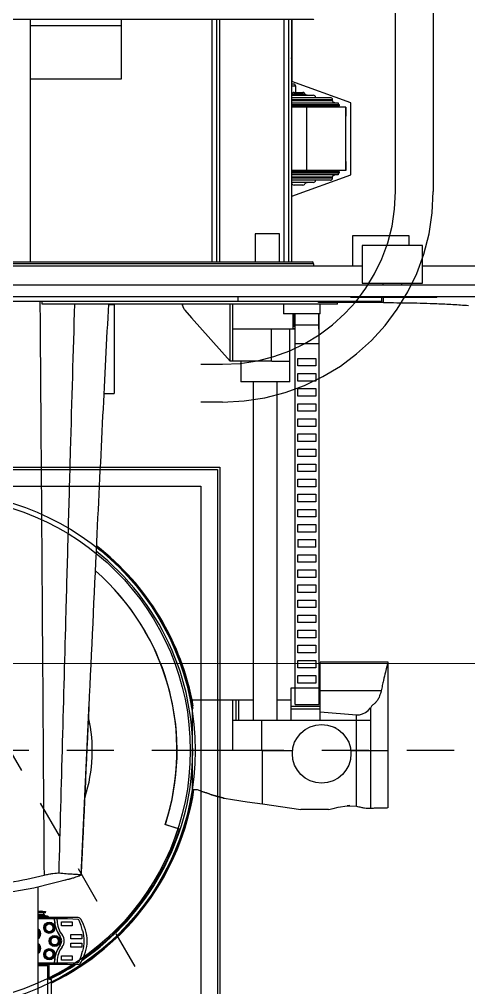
# Model space of a CAD drawing. Header units: metres. Extents: x -22.5 to 67.5, y 0 to 64.7.
# Drawn here: x 41.032 to 42.221, y 48.117 to 50.682 of the extents above; entities that cross this region are included whole.
import ezdxf

# ---------------------------------------------------------------- set-up
doc = ezdxf.new("R2010")
doc.units = ezdxf.units.M
for name, pattern in [('EJES630', [6.3, 5.5, -0.4, 0, -0.4]), ('XREF PB NEURO-ONCOLOGIA$0$CONJUNTO TLAHUAC$0$HIDDEN2', [0.1875, 0.125, -0.0625]), ('XREF PB NEURO-ONCOLOGIA$0$XREF PB NEURO-ONCOLOGIA$0$Dash', [6.35, 3.175, -3.175]), ('XREF PB NEURO-ONCOLOGIA$0$XREF PB NEURO-ONCOLOGIA$0$Dash - Tight', [4.5, 3, -1.5]), ('XREF PB NEURO-ONCOLOGIA$0$XREF PB NEURO-ONCOLOGIA$0$DASHED', [0.75, 0.5, -0.25])]:
    doc.linetypes.add(name, pattern=pattern)
doc.layers.add('EJES', color=11, linetype='EJES630', lineweight=0)
for name, color, linetype in [('XREF PB NEURO-ONCOLOGIA$0$BUNKER', 6, 'Continuous'), ('XREF PB NEURO-ONCOLOGIA$0$EQUIPO', 8, 'Continuous'), ('XREF PB NEURO-ONCOLOGIA$0$PROYECCIÓN', 8, 'XREF PB NEURO-ONCOLOGIA$0$CONJUNTO TLAHUAC$0$HIDDEN2')]:
    doc.layers.add(name, color=color, linetype=linetype)

# ---------------------------------------------------------------- blocks, each defined once
blk = doc.blocks.new('XREF PB NEURO-ONCOLOGIA$0$XREF PB NEURO-ONCOLOGIA$0$Table Pit')
at = {"color": 0}
for points in [[(-750, 750), (880, 750), (880, -750), (-750, -750)], [(-744, 744), (874, 744), (874, -744), (-744, -744)], [(-700, 700), (830, 700), (830, -700), (-700, -700)]]:
    blk.add_lwpolyline(points, close=True, dxfattribs=at)
for radius in [685, 672]:
    blk.add_circle((0, 0), radius, dxfattribs=at)
blk = doc.blocks.new('*U745')
at = {"color": 0}
for p, q in [((-1283, 1938.7), (-1283, 1286.7)), ((-1233.4, 10.5), (-1233.4, 1938.7)), ((-1201.7, 1938.7), (-1201.7, 10.5)), ((-1200.1, 1324.5), (-1201.7, 1324.5)), ((-1200.1, 1324.5), (-1200.1, 1096.9)), ((-1338, 1286.7), (-1338, 1126.7)), ((-1238, 1286.7), (-1338, 1286.7)), ((-1238, 1126.7), (-1238, 1286.7)), ((-1363, 1251.7), (-1363, 1101.7)), ((-1338, 1251.7), (-1363, 1251.7)), ((-1233.4, 1231.7), (-1238, 1231.7)), ((-1238, 1181.7), (-1233.4, 1181.7)), ((-1186.2, 1183.4), (-1200.1, 1183.4)), ((-1186.2, 1183.3), (-1186.2, 1010.9)), ((-234.2, 1195.4), (-234.2, 1015.8)), ((152.4, 1195.4), (-234.2, 1195.4)), ((0.2, 1097.6), (0.2, 1194)), ((152.4, 1159.3), (152.4, 1194)), ((-1186.2, 1179.2), (-1200.1, 1179.2)), ((-1189.2, 1178.7), (-1200.1, 1178.7)), ((-1189.2, 1178.7), (-1189.2, 10.5)), ((-157.5, 1177.2), (-157.5, 1015.8)), ((-113.9, 1149.8), (-112.1, 1149.4)), ((-106.1, 1142.8), (-112.8, 1149)), ((-112.6, 1149), (153.2, 1149)), ((-112.1, 1149.4), (-110.3, 1149)), ((-100.8, 1135.8), (-106.1, 1142.8)), ((-96.9, 1128.1), (-100.8, 1135.8)), ((-80.1, 783.7), (-80.1, 1149)), ((-1338, 1126.7), (-1238, 1126.7)), ((-1283, 1126.7), (-1283, -1117.3)), ((-101.9, 1015.8), (-93.9, 1111.7)), ((-94.6, 1120), (-96.9, 1128.1)), ((-93.9, 1111.7), (-94.6, 1120)), ((147.8, 1111.7), (-93.9, 1111.7)), ((146.4, 1087.3), (147.8, 1111.7)), ((-1715.6, 1096.6), (-1772.4, 940.5)), ((-1525.1, 1096.6), (-1715.6, 1096.6)), ((-1536.4, 1083.6), (-1704.3, 1083.6)), ((-1704.3, 1083.6), (-1704.3, 980.2)), ((-1704.3, 1083.6), (-1684.1, 1083.6)), ((-1684.1, 1083.6), (-1680.3, 1083.6)), ((-1559.8, 1083.6), (-1556.3, 1083.6)), ((-1556.3, 1083.6), (-1536.1, 1083.6)), ((-1536.4, 1083.6), (-1536.4, 980.2)), ((-1468, 940.8), (-1525.1, 1096.6)), ((-1363, 1101.7), (-1283, 1101.7)), ((-1200.1, 1096.9), (-1201.7, 1096.9)), ((146.2, 1094.7), (146.4, 1086.8)), ((150.6, 1063.2), (146.4, 1087.3)), ((-1716.2, 1052.4), (-1717.7, 1050.4)), ((-1715.6, 1054.7), (-1716.2, 1052.4)), ((-1715.6, 940.8), (-1715.6, 1063.6)), ((-1715.6, 1063.6), (-1710.6, 1063.6)), ((-1707.5, 1066.8), (-1710.6, 1066.8)), ((-1710.6, 1066.8), (-1710.6, 940.8)), ((-1707.5, 940.8), (-1707.5, 1066.8)), ((-1529.7, 1066.8), (-1532.8, 1066.8)), ((-1532.8, 1066.8), (-1532.8, 940.5)), ((-1529.7, 940.5), (-1529.7, 1066.8)), ((-1529.7, 1063.6), (-1524.8, 1063.6)), ((-1524.8, 1063.6), (-1524.8, 940.5)), ((-1524.2, 1052.4), (-1524.8, 1054.7)), ((-1523, 1050.3), (-1524.2, 1052.4)), ((-1182.3, 1062), (-1186.2, 1062)), ((-1182.3, 1062), (-1182.3, 280.3)), ((153.9, 1050.4), (150.6, 1063.2)), ((-1729.2, 1044.8), (-1729.8, 1042.7)), ((-1729.8, 940.8), (-1729.8, 1042.7)), ((-1728, 1046.8), (-1729.2, 1044.8)), ((-1726, 1048.3), (-1728, 1046.8)), ((-1723.7, 1048.6), (-1726, 1048.3)), ((-1721.7, 1048.6), (-1723.7, 1048.6)), ((-1723.7, 1048.6), (-1723.7, 940.5)), ((-1719.3, 1049.1), (-1721.7, 1048.6)), ((-1721.7, 939.4), (-1721.7, 1048.6)), ((-1717.7, 1050.4), (-1719.3, 1049.1)), ((-1534.3, 1030.7), (-1534.6, 1028.6)), ((-1534.6, 940.8), (-1534.6, 1028.6)), ((-1532.8, 1032.4), (-1534.3, 1030.7)), ((-1521, 1049.1), (-1523, 1050.3)), ((-1518.7, 1048.6), (-1521, 1049.1)), ((-1518.7, 1048.6), (-1518.7, 940.5)), ((-1516.7, 1048.6), (-1518.7, 1048.6)), ((-1516.7, 940.8), (-1516.7, 1048.6)), ((-1514.4, 1048.3), (-1516.7, 1048.6)), ((-1512.4, 1046.8), (-1514.4, 1048.3)), ((-1511.1, 1044.8), (-1512.4, 1046.8)), ((-1510.6, 1042.7), (-1511.1, 1044.8)), ((-1510.6, 1042.7), (-1510.6, 940.5)), ((156.4, 1037.5), (153.9, 1050.4)), ((156.4, 1037.5), (156.4, 964.7)), ((-1734.1, 1001.7), (-1735.3, 1000)), ((-1732.1, 1003.1), (-1734.1, 1001.7)), ((-1729.8, 1003.4), (-1732.1, 1003.1)), ((-1508.3, 1003.1), (-1510.6, 1003.4)), ((-1506.5, 1001.7), (-1508.3, 1003.1)), ((-1505.1, 1000), (-1506.5, 1001.7)), ((-1186.2, 1010.9), (-1189.2, 1010.9)), ((-1156.6, 1015.6), (-1182.3, 1015.6)), ((-1156.6, 1015.6), (-1156.6, 918.8)), ((-1115.6, 1011.9), (-1156.6, 1011.9)), ((-1156.6, 1011.8), (-122.1, 1011.8)), ((-1126.5, 1011.8), (-1126.5, 949.3)), ((-1076.8, 1011.8), (-1076.8, 949.3)), ((-1038.5, 956.8), (-1038.5, 1004.3)), ((-1038.5, 1004.3), (-1018.5, 1004.3)), ((-1018.5, 1004.3), (-1018.5, 956.8)), ((-998.5, 956.8), (-998.5, 1004.3)), ((-998.5, 1004.3), (-978.5, 1004.3)), ((-978.5, 1004.3), (-978.5, 956.8)), ((-958.5, 956.8), (-958.5, 1004.3)), ((-958.5, 1004.3), (-938.5, 1004.3)), ((-938.5, 1004.3), (-938.5, 956.8)), ((-918.5, 956.8), (-918.5, 1004.3)), ((-918.5, 1004.3), (-898.5, 1004.3)), ((-898.5, 1004.3), (-898.5, 956.8)), ((-878.5, 956.8), (-878.5, 1004.3)), ((-878.5, 1004.3), (-858.5, 1004.3)), ((-858.5, 1004.3), (-858.5, 956.8)), ((-838.5, 956.8), (-838.5, 1004.3)), ((-838.5, 1004.3), (-818.5, 1004.3)), ((-818.5, 1004.3), (-818.5, 956.8)), ((-798.5, 956.8), (-798.5, 1004.3)), ((-798.5, 1004.3), (-778.5, 1004.3)), ((-778.5, 1004.3), (-778.5, 956.8)), ((-758.5, 956.8), (-758.5, 1004.3)), ((-758.5, 1004.3), (-738.5, 1004.3)), ((-738.5, 1004.3), (-738.5, 956.8)), ((-718.5, 956.8), (-718.5, 1004.3)), ((-718.5, 1004.3), (-698.5, 1004.3)), ((-698.5, 1004.3), (-698.5, 956.8)), ((-678.5, 956.8), (-678.5, 1004.3)), ((-678.5, 1004.3), (-658.5, 1004.3)), ((-658.5, 1004.3), (-658.5, 956.8)), ((-638.5, 956.8), (-638.5, 1004.3)), ((-638.5, 1004.3), (-618.5, 1004.3)), ((-618.5, 1004.3), (-618.5, 956.8)), ((-598.5, 956.8), (-598.5, 1004.3)), ((-598.5, 1004.3), (-578.5, 1004.3)), ((-578.5, 1004.3), (-578.5, 956.8)), ((-558.5, 956.8), (-558.5, 1004.3)), ((-538.5, 1004.3), (-558.5, 1004.3)), ((-538.5, 1004.3), (-538.5, 956.8)), ((-518.5, 956.8), (-518.5, 1004.3)), ((-518.5, 1004.3), (-498.5, 1004.3)), ((-498.5, 1004.3), (-498.5, 956.8)), ((-478.5, 956.8), (-478.5, 1004.3)), ((-478.5, 1004.3), (-458.5, 1004.3)), ((-458.5, 1004.3), (-458.5, 956.8)), ((-438.5, 956.8), (-438.5, 1004.3)), ((-438.5, 1004.3), (-418.5, 1004.3)), ((-418.5, 1004.3), (-418.5, 956.8)), ((-398.5, 956.8), (-398.5, 1004.3)), ((-398.5, 1004.3), (-378.5, 1004.3)), ((-378.5, 1004.3), (-378.5, 956.8)), ((-358.5, 956.8), (-358.5, 1004.3)), ((-358.5, 1004.3), (-338.5, 1004.3)), ((-338.5, 1004.3), (-338.5, 956.8)), ((-318.5, 956.8), (-318.5, 1004.3)), ((-318.5, 1004.3), (-298.5, 1004.3)), ((-298.5, 1004.3), (-298.5, 956.8)), ((-278.5, 956.8), (-278.5, 1004.3)), ((-278.5, 1004.3), (-258.5, 1004.3)), ((-258.5, 1004.3), (-258.5, 956.8)), ((-238.5, 956.8), (-238.5, 1004.3)), ((-238.5, 1004.3), (-218.5, 1004.3)), ((-80.1, 1015.8), (-233.3, 1015.8)), ((-218.5, 1004.3), (-218.5, 956.8)), ((-198.5, 956.8), (-198.5, 1004.3)), ((-198.5, 1004.3), (-178.5, 1004.3)), ((-178.5, 1004.3), (-178.5, 956.8)), ((-166.1, 1011.8), (-166.1, 1015.8)), ((-164.9, 1011.8), (-164.9, 949.3)), ((-122.1, 949.3), (-122.1, 1011.8)), ((-116.1, 1015.8), (-116.1, 938.9)), ((-109.4, 1015.8), (-109.4, 938.9)), ((-1937.1, 999.1), (-1936.2, 997.9)), ((-1936.2, 997.9), (-1936.2, -981.5)), ((-1739.3, 975.3), (-1741.1, 974.1)), ((-1737.3, 976.8), (-1739.3, 975.3)), ((-1739.3, 941.5), (-1739.3, 975.3)), ((-1736.2, 978.5), (-1737.3, 976.8)), ((-1735.9, 980.9), (-1736.2, 978.5)), ((-1735.3, 1000), (-1735.9, 997.6)), ((-1735.9, 940.8), (-1735.9, 997.6)), ((-1536.4, 980.5), (-1704.3, 980.5)), ((-1704.3, 980.5), (-1704.3, 940.5)), ((-1536.4, 980.5), (-1536.4, 940.5)), ((-1504.8, 997.6), (-1505.1, 1000)), ((-1504.8, 997.6), (-1504.8, 940.5)), ((-1504.2, 978.5), (-1504.8, 980.9)), ((-1503, 976.8), (-1504.2, 978.5)), ((-1501.1, 975.3), (-1503, 976.8)), ((-1499.3, 974.1), (-1501.1, 975.3)), ((-1293.2, 997), (-1294.3, 995.5)), ((-1294.3, -979.3), (-1294.3, 995.9)), ((-1289.1, 997), (-1293.2, 997)), ((-1293.2, 997), (-1293.2, -980.6)), ((-1283.3, 999.1), (-1289.1, 999.1)), ((-1289.1, 999.1), (-1289.1, -982.7)), ((-1763.1, 949.8), (-1764.8, 948.1)), ((-1760.8, 950.4), (-1763.1, 949.8)), ((-1760.8, 950.4), (-1760.8, 950.1)), ((-1760.8, 940.8), (-1760.8, 950.4)), ((-1760.8, 950.4), (-1742.8, 950.4)), ((-1742.6, 972.1), (-1742.8, 969.8)), ((-1742.8, 946.9), (-1742.8, 969.8)), ((-1741.1, 974.1), (-1742.6, 972.1)), ((-1498.1, 972.1), (-1499.3, 974.1)), ((-1497.6, 969.8), (-1498.1, 972.1)), ((-1497.6, 969.8), (-1497.6, 946.7)), ((-122.1, 949.3), (-1156.6, 949.3)), ((-1154.6, 949.3), (-1154.6, 944.6)), ((-1141.6, 949.3), (-1141.6, 946.9)), ((-1117.7, 944.6), (-1117.7, 949.3)), ((-1115.6, 949.3), (-1115.6, 784.4)), ((-1018.5, 956.8), (-1038.5, 956.8)), ((-978.5, 956.8), (-998.5, 956.8)), ((-938.5, 956.8), (-958.5, 956.8)), ((-898.5, 956.8), (-918.5, 956.8)), ((-858.5, 956.8), (-878.5, 956.8)), ((-818.5, 956.8), (-838.5, 956.8)), ((-778.5, 956.8), (-798.5, 956.8)), ((-738.5, 956.8), (-758.5, 956.8)), ((-698.5, 956.8), (-718.5, 956.8)), ((-658.5, 956.8), (-678.5, 956.8)), ((-618.5, 956.8), (-638.5, 956.8)), ((-578.5, 956.8), (-598.5, 956.8)), ((-558.5, 956.8), (-538.5, 956.8)), ((-498.5, 956.8), (-518.5, 956.8)), ((-458.5, 956.8), (-478.5, 956.8)), ((-418.5, 956.8), (-438.5, 956.8)), ((-378.5, 956.8), (-398.5, 956.8)), ((-338.5, 956.8), (-358.5, 956.8)), ((-298.5, 956.8), (-318.5, 956.8)), ((-258.5, 956.8), (-278.5, 956.8)), ((-218.5, 956.8), (-238.5, 956.8)), ((-178.5, 956.8), (-198.5, 956.8)), ((-166.1, 938.9), (-166.1, 949.3)), ((141.6, 863), (156.4, 964.7)), ((-1772, 941.2), (-1936.2, 941.2)), ((-1836.6, 940.8), (-1936.2, 940.8)), ((-1294.3, 932.7), (-1936.2, 932.7)), ((-1831.4, 940.8), (-1836.6, 940.8)), ((-1834, 940.3), (-1836.6, 940.8)), ((-1831.4, 940.8), (-1834, 940.3)), ((-1728.6, 940.8), (-1831.4, 940.8)), ((-1764.8, 948.1), (-1765.4, 945.7)), ((-1765.4, 945.7), (-1765.4, 940.5)), ((-1742.8, 946.9), (-1742.6, 944.6)), ((-1742.6, 944.6), (-1741.1, 942.6)), ((-1741.1, 942.6), (-1739.3, 941.5)), ((-1737.9, 940.5), (-1739.3, 941.5)), ((-1723.4, 940.8), (-1728.6, 940.8)), ((-1620.9, 940.8), (-1723.4, 940.8)), ((-1615.7, 940.8), (-1620.9, 940.8)), ((-1512.9, 940.8), (-1615.7, 940.8)), ((-1507.7, 940.8), (-1512.9, 940.8)), ((-1405.2, 940.8), (-1507.7, 940.8)), ((-1502.2, 940.8), (-1500.7, 941.5)), ((-1501.1, 941.5), (-1499.3, 942.6)), ((-1499.3, 942.6), (-1498.1, 944.6)), ((-1498.1, 944.6), (-1497.6, 946.9)), ((-1400, 940.8), (-1405.2, 940.8)), ((-1294.3, 940.8), (-1400, 940.8)), ((-1115.6, 944.6), (-1156.6, 944.6)), ((-1151.6, 946.9), (-1126.6, 946.9)), ((-1151.6, 946.9), (-1151.6, 944.6)), ((-1126.6, 944.6), (-1126.6, 946.9)), ((-1125.6, 946.9), (-1123.6, 946.9)), ((-1123.6, 944.6), (-1123.6, 946.9)), ((-976.6, 935.6), (-1115.6, 935.6)), ((-1031.6, 935.6), (-1031.6, 933.6)), ((-1031.6, 926.5), (-1031.6, 933)), ((-1031.6, 916.5), (-1031.6, 926.5)), ((-976.6, 935.6), (-976.6, 805.6)), ((-80.1, 938.9), (-166.1, 938.9)), ((-134, 902.2), (-134, 938.9)), ((0.2, 863), (0.2, 942.8)), ((-1294.3, 920.6), (-1936.2, 920.6)), ((-1294.3, 907.8), (-1368.7, 907.8)), ((-1368.7, 907.8), (-1368.7, 843.9)), ((-1182.3, 918.8), (-1156.6, 918.8)), ((-1031.6, 903.1), (-1031.6, 915.8)), ((-1031.6, 887.4), (-1031.6, 902.4)), ((-80.1, 902.3), (-976.6, 902.3)), ((-80.1, 902.3), (-976.6, 902.3)), ((-79.8, 901.8), (-976.4, 901.8)), ((-79.6, 902.2), (-976.1, 902.2)), ((-1031.6, 886.8), (-1115.6, 886.8)), ((-1031.6, 886.8), (-1031.6, 777.5)), ((0.2, 861.6), (-80.1, 861.6)), ((141.6, 863), (0.2, 863)), ((0.2, 862.5), (0.2, 861.6)), ((0.2, 861.6), (0.2, 822.7)), ((135.7, 822.7), (141.6, 863)), ((-1368.7, 844.1), (-1294, 844.1)), ((-976.6, 838.8), (-80.1, 838.8)), ((-976.6, 838.8), (-80.1, 838.8)), ((-976.4, 838.3), (-79.8, 838.3)), ((-976.1, 838.6), (-79.6, 838.6)), ((-134, 678.2), (-134, 838.8)), ((0.2, 822), (0.2, 678.2)), ((130, 783.7), (135.7, 822.7)), ((-1189.2, 798.4), (-1201.7, 798.4)), ((-1031.6, 805.6), (-976.6, 805.6)), ((-80.1, 800.3), (-134, 800.3)), ((-1031.6, 784.4), (-1182.3, 784.4)), ((-1031.6, 777.5), (-1182.3, 777.5)), ((-1146.4, 675.6), (-1031.6, 777.5)), ((-134, 792.3), (-80.1, 792.3)), ((-134, 783.7), (0.2, 783.7)), ((126.8, 761.5), (130, 783.7)), ((-1294.3, 750), (-1936.2, 750)), ((123.2, 748.2), (119.3, 735)), ((119.4, 735.2), (122, 744)), ((126.8, 761.5), (123.2, 748.2)), ((126, 758.7), (126.8, 761.5)), ((-1294.3, 742.2), (-1936.2, 742.2)), ((-1294.3, 730), (-1936.2, 730)), ((-1166.4, 657.8), (-1146.4, 675.6)), ((-134, 676.8), (103.6, 676.8)), ((103.6, 678.3), (103.6, 690.3)), ((195.8, 606.1), (208.6, 645.4)), ((208.3, 643.6), (196, 605.6)), ((-350, 591.3), (-350, 593)), ((415, 546.9), (415, 549.5)), ((-1778.8, 489.5), (-1936.2, 489.5)), ((-1919.1, 489.5), (-1919.1, 248.8)), ((-1778.8, 249.1), (-1778.8, 489.5)), ((-1180.3, 470.6), (-1180.3, 455.2)), ((-1180.3, 470.6), (-945.3, 470.6)), ((-945.3, 443), (-945.3, 470.6)), ((329.1, 383.4), (-125.1, 403.9)), ((461.5, 389.3), (448, 382.8)), ((475.4, 394.8), (461.5, 389.3)), ((477.9, 387.1), (464.1, 383.1)), ((545.2, 383.1), (531.4, 387.1)), ((547.8, 389.3), (533.9, 394.8)), ((561.3, 382.8), (547.8, 389.3)), ((442.7, 375.3), (442.7, 269.7)), ((447.7, 375.4), (446.2, 347.1)), ((464.1, 383.1), (450.5, 378)), ((453.8, 331), (453.8, 359.5)), ((453.8, 359.5), (464.8, 359.5)), ((453.8, 331), (453.8, 359.5)), ((464.8, 359.5), (464.8, 331)), ((464.8, 359.5), (464.8, 331)), ((487.9, 356), (487.9, 384.5)), ((487.9, 384.5), (498.9, 384.5)), ((487.9, 356), (487.9, 384.5)), ((498.9, 384.5), (498.9, 356)), ((498.9, 384.5), (498.9, 356)), ((510.3, 356), (510.3, 384.5)), ((510.3, 384.5), (521.3, 384.5)), ((510.3, 356), (510.3, 384.5)), ((521.3, 384.5), (521.3, 356)), ((521.3, 384.5), (521.3, 356)), ((544.4, 331), (544.4, 359.5)), ((544.4, 359.5), (555.4, 359.5)), ((544.4, 359.5), (555.4, 359.5)), ((544.4, 331), (544.4, 359.5)), ((558.8, 378), (545.2, 383.1)), ((555.4, 359.5), (555.4, 331)), ((555.4, 359.5), (555.4, 331)), ((563, 347), (561.6, 374.7)), ((566.6, 269.7), (566.6, 375.1)), ((339.1, 358.7), (364.4, 258)), ((446.2, 347.1), (446.2, 269.7)), ((498.9, 356), (487.9, 356)), ((498.9, 356), (487.9, 356)), ((521.3, 356), (510.3, 356)), ((521.3, 356), (510.3, 356)), ((563, 269.7), (563, 347)), ((450.3, 319.5), (446.2, 319.5)), ((446.2, 315.8), (446.2, 316.5)), ((450.3, 312.8), (446.2, 312.8)), ((450.3, 312.8), (446.3, 312.8)), ((446.3, 312.8), (446.3, 269.7)), ((464.8, 331), (453.8, 331)), ((464.8, 331), (453.8, 331)), ((465, 307.9), (464.7, 307.7)), ((465.4, 308.1), (465, 307.9)), ((465.8, 308.3), (465.4, 308.1)), ((466.2, 308.4), (465.8, 308.3)), ((466.6, 308.6), (466.2, 308.4)), ((467, 308.7), (466.6, 308.6)), ((467.4, 308.8), (467, 308.7)), ((467.8, 308.9), (467.4, 308.8)), ((468.2, 309), (467.8, 308.9)), ((468.6, 309), (468.2, 309)), ((469, 309.1), (468.6, 309)), ((469.4, 309.1), (469, 309.1)), ((469.8, 309.1), (469.4, 309.1)), ((470, 309.1), (469.8, 309.1)), ((470.5, 309.1), (470, 309.1)), ((470.9, 309), (470.5, 309.1)), ((471.3, 309), (470.9, 309)), ((471.7, 308.9), (471.3, 309)), ((472.1, 308.8), (471.7, 308.9)), ((472.5, 308.7), (472.1, 308.8)), ((472.9, 308.6), (472.5, 308.7)), ((473.3, 308.5), (472.9, 308.6)), ((473.7, 308.4), (473.3, 308.5)), ((474.1, 308.2), (473.7, 308.4)), ((474.4, 308), (474.1, 308.2)), ((474.8, 307.8), (474.4, 308)), ((475.2, 307.6), (474.8, 307.8)), ((494.5, 313.8), (494.4, 313.4)), ((494.4, 313.4), (494.4, 313)), ((494.4, 313), (494.4, 312.6)), ((494.4, 312.6), (494.5, 312.2)), ((494.6, 314.6), (494.5, 314.2)), ((494.5, 314.2), (494.5, 313.8)), ((494.5, 312.2), (494.5, 311.7)), ((494.5, 311.7), (494.5, 311.3)), ((494.5, 311.3), (494.6, 310.9)), ((494.7, 315), (494.6, 314.6)), ((494.6, 310.9), (494.7, 310.5)), ((494.8, 315.4), (494.7, 315)), ((494.7, 310.5), (494.8, 310.1)), ((494.9, 315.8), (494.8, 315.4)), ((494.8, 310.1), (494.9, 309.7)), ((495, 316.2), (494.9, 315.8)), ((494.9, 309.7), (495.1, 309.3)), ((495.1, 316.6), (495, 316.2)), ((495.3, 317), (495.1, 316.6)), ((495.1, 309.3), (495.2, 308.9)), ((495.2, 308.9), (495.4, 308.6)), ((495.5, 317.4), (495.3, 317)), ((495.4, 308.6), (495.5, 308.2)), ((495.7, 317.8), (495.5, 317.4)), ((495.5, 308.2), (495.7, 307.8)), ((495.9, 318.1), (495.7, 317.8)), ((495.7, 307.8), (496, 307.5)), ((496.1, 318.5), (495.9, 318.1)), ((496.3, 318.8), (496.1, 318.5)), ((496.5, 319.1), (496.3, 318.8)), ((496.8, 319.5), (496.5, 319.1)), ((497.1, 319.8), (496.8, 319.5)), ((497.4, 320.1), (497.1, 319.8)), ((497.7, 320.4), (497.4, 320.1)), ((498, 320.7), (497.7, 320.4)), ((498.3, 320.9), (498, 320.7)), ((498.6, 321.2), (498.3, 320.9)), ((498.9, 321.4), (498.6, 321.2)), ((499.3, 321.6), (498.9, 321.4)), ((499.6, 321.9), (499.3, 321.6)), ((500, 322.1), (499.6, 321.9)), ((500.4, 322.2), (500, 322.1)), ((500.8, 322.4), (500.4, 322.2)), ((501.1, 322.6), (500.8, 322.4)), ((501.5, 322.7), (501.1, 322.6)), ((501.9, 322.8), (501.5, 322.7)), ((502.3, 322.9), (501.9, 322.8)), ((502.7, 323), (502.3, 322.9)), ((503.1, 323.1), (502.7, 323)), ((503.5, 323.2), (503.1, 323.1)), ((504, 323.2), (503.5, 323.2)), ((504.4, 323.2), (504, 323.2)), ((504.8, 323.2), (504.4, 323.2)), ((505, 323.2), (504.8, 323.2)), ((505.4, 323.2), (505, 323.2)), ((505.8, 323.2), (505.4, 323.2)), ((506.2, 323.1), (505.8, 323.2)), ((506.7, 323.1), (506.2, 323.1)), ((507.1, 323), (506.7, 323.1)), ((507.5, 322.9), (507.1, 323)), ((507.9, 322.8), (507.5, 322.9)), ((508.3, 322.6), (507.9, 322.8)), ((508.6, 322.5), (508.3, 322.6)), ((509, 322.3), (508.6, 322.5)), ((509.4, 322.1), (509, 322.3)), ((509.8, 322), (509.4, 322.1)), ((510.1, 321.7), (509.8, 322)), ((510.5, 321.5), (510.1, 321.7)), ((510.8, 321.3), (510.5, 321.5)), ((511.1, 321), (510.8, 321.3)), ((511.5, 320.8), (511.1, 321)), ((511.8, 320.5), (511.5, 320.8)), ((512.1, 320.2), (511.8, 320.5)), ((512.4, 319.9), (512.1, 320.2)), ((512.6, 319.6), (512.4, 319.9)), ((512.9, 319.3), (512.6, 319.6)), ((513.2, 319), (512.9, 319.3)), ((513.4, 318.6), (513.2, 319)), ((513.6, 318.3), (513.4, 318.6)), ((513.8, 317.9), (513.6, 318.3)), ((513.7, 307.6), (513.9, 308)), ((514, 317.6), (513.8, 317.9)), ((513.9, 308), (514.1, 308.4)), ((514.2, 317.2), (514, 317.6)), ((514.1, 308.4), (514.3, 308.7)), ((514.4, 316.8), (514.2, 317.2)), ((514.3, 308.7), (514.4, 309.1)), ((514.5, 316.4), (514.4, 316.8)), ((514.4, 309.1), (514.6, 309.5)), ((514.6, 316), (514.5, 316.4)), ((514.8, 315.6), (514.6, 316)), ((514.6, 309.5), (514.7, 309.9)), ((514.7, 309.9), (514.8, 310.3)), ((514.9, 315.2), (514.8, 315.6)), ((514.8, 310.3), (514.9, 310.7)), ((515, 314.8), (514.9, 315.2)), ((514.9, 310.7), (515, 311.1)), ((515, 314.4), (515, 314.8)), ((515.1, 314), (515, 314.4)), ((515, 311.1), (515.1, 311.5)), ((515.1, 313.6), (515.1, 314)), ((515.1, 313.2), (515.1, 313.6)), ((515.1, 312.8), (515.1, 313.2)), ((515.1, 312.3), (515.1, 312.8)), ((515.1, 311.9), (515.1, 312.3)), ((515.1, 311.5), (515.1, 311.9)), ((535, 307.9), (534.7, 307.7)), ((535.4, 308.1), (535, 307.9)), ((535.8, 308.3), (535.4, 308.1)), ((536.2, 308.4), (535.8, 308.3)), ((536.6, 308.6), (536.2, 308.4)), ((537, 308.7), (536.6, 308.6)), ((537.4, 308.8), (537, 308.7)), ((537.8, 308.9), (537.4, 308.8)), ((538.2, 309), (537.8, 308.9)), ((538.6, 309), (538.2, 309)), ((539, 309.1), (538.6, 309)), ((539.4, 309.1), (539, 309.1)), ((539.8, 309.1), (539.4, 309.1)), ((540, 309.1), (539.8, 309.1)), ((540.5, 309.1), (540, 309.1)), ((540.9, 309), (540.5, 309.1)), ((541.3, 309), (540.9, 309)), ((541.7, 308.9), (541.3, 309)), ((542.1, 308.8), (541.7, 308.9)), ((542.5, 308.7), (542.1, 308.8)), ((542.9, 308.6), (542.5, 308.7)), ((543.3, 308.5), (542.9, 308.6)), ((543.7, 308.4), (543.3, 308.5)), ((544.1, 308.2), (543.7, 308.4)), ((544.4, 308), (544.1, 308.2)), ((555.4, 331), (544.4, 331)), ((555.4, 331), (544.4, 331)), ((544.8, 307.8), (544.4, 308)), ((545.2, 307.6), (544.8, 307.8)), ((559, 319.5), (563.1, 319.5)), ((563.1, 312.8), (559, 312.8)), ((563, 312.8), (559, 312.8)), ((563, 269.7), (563, 312.8)), ((426.1, 280.5), (426.3, 283.8)), ((426.3, 283.8), (426.6, 287)), ((426.6, 287), (426.8, 288.1)), ((426.8, 288.2), (426.8, 288.3)), ((426.8, 288.3), (426.8, 288.3)), ((426.8, 288.3), (426.9, 288.3)), ((426.8, 288.1), (426.8, 288.2)), ((426.8, 288.2), (426.8, 288.2)), ((426.8, 288.2), (426.8, 288.2)), ((426.8, 288.1), (426.8, 288.1)), ((426.8, 288.1), (426.8, 288.1)), ((426.8, 288.1), (426.8, 288.1)), ((426.9, 288.4), (426.9, 288.5)), ((426.9, 288.5), (427, 288.5)), ((426.9, 288.3), (426.9, 288.4)), ((426.9, 288.4), (426.9, 288.4)), ((426.9, 288.4), (426.9, 288.4)), ((426.9, 288.4), (426.9, 288.4)), ((427, 288.5), (427, 288.6)), ((427, 288.6), (427.1, 288.6)), ((427, 288.5), (427, 288.5)), ((427, 288.5), (427, 288.5)), ((427.1, 288.6), (427.1, 288.6)), ((427.1, 288.6), (427.1, 288.6)), ((427.1, 288.6), (427.1, 288.6)), ((427.1, 288.6), (427.2, 288.6)), ((427.2, 288.6), (427.2, 288.7)), ((427.2, 288.7), (427.2, 288.7)), ((427.2, 288.7), (427.2, 288.7)), ((427.2, 288.7), (427.3, 288.7)), ((427.3, 288.7), (427.3, 288.7)), ((427.3, 288.7), (427.3, 288.7)), ((427.3, 288.7), (427.4, 288.7)), ((427.4, 288.7), (427.4, 288.7)), ((427.4, 288.7), (427.4, 288.7)), ((427.4, 288.7), (427.5, 288.7)), ((430, 288.7), (427.5, 288.7)), ((427.5, 288.7), (427.5, 269.7)), ((430, 288.7), (430, 269.7)), ((435, 284.3), (430, 284.3)), ((436.9, 285.7), (435, 285.7)), ((435, 269.7), (435, 285.7)), ((436.9, 286), (437.2, 288.3)), ((436.9, 269.7), (436.9, 286)), ((437.2, 288.3), (437.7, 290.7)), ((437.7, 290.7), (438.2, 293)), ((438.2, 293), (438.5, 294.2)), ((439.6, 294.2), (438.5, 294.2)), ((438.5, 269.7), (438.5, 294.2)), ((439.6, 295.8), (439.6, 295.9)), ((439.6, 295.9), (439.7, 295.9)), ((439.6, 295.7), (439.6, 295.8)), ((439.6, 295.8), (439.6, 295.8)), ((439.6, 295.8), (439.6, 295.8)), ((439.6, 294.9), (439.6, 295.7)), ((439.6, 295.7), (439.6, 295)), ((439.6, 295), (439.6, 294.8)), ((439.6, 294.6), (439.6, 294.9)), ((439.6, 294.8), (439.6, 291.5)), ((439.6, 291.2), (439.6, 294.6)), ((439.6, 294.2), (439.6, 269.7)), ((439.6, 291.5), (439.6, 291)), ((439.6, 290.7), (439.6, 291.2)), ((439.6, 291), (439.6, 287.6)), ((439.6, 287.9), (439.6, 290.7)), ((439.6, 287.3), (439.6, 287.9)), ((439.6, 287.6), (439.6, 287)), ((439.6, 283.9), (439.6, 287.3)), ((439.6, 287), (439.6, 284.3)), ((439.6, 284.3), (439.6, 283.6)), ((439.6, 283.2), (439.6, 283.9)), ((439.6, 283.6), (439.6, 280.7)), ((439.6, 280.3), (439.6, 283.2)), ((439.7, 296.1), (439.7, 296.2)), ((439.7, 296.2), (439.8, 296.2)), ((439.7, 296), (439.7, 296.1)), ((439.7, 296.1), (439.7, 296.1)), ((439.7, 296.1), (439.7, 296.1)), ((439.7, 295.9), (439.7, 296)), ((439.7, 296), (439.7, 296)), ((439.7, 296), (439.7, 296)), ((439.8, 296.3), (439.9, 296.4)), ((439.8, 296.2), (439.8, 296.3)), ((439.8, 296.3), (439.8, 296.3)), ((439.8, 296.3), (439.8, 296.3)), ((439.9, 296.4), (440, 296.5)), ((439.9, 296.4), (439.9, 296.4)), ((439.9, 296.4), (439.9, 296.4)), ((439.9, 296.4), (439.9, 296.4)), ((440, 296.5), (440, 296.5)), ((440, 296.5), (440, 296.5)), ((440, 296.5), (440.1, 296.5)), ((440.9, 297.1), (440.1, 296.5)), ((440.9, 297.1), (441.1, 297.2)), ((440.9, 297.1), (440.9, 269.7)), ((441.1, 297.2), (441.2, 297.3)), ((441.2, 297.3), (441.3, 297.4)), ((441.3, 297.4), (441.4, 297.5)), ((441.4, 297.5), (441.5, 297.7)), ((441.5, 297.7), (441.6, 297.8)), ((441.6, 297.8), (441.7, 297.9)), ((441.7, 297.9), (441.8, 298)), ((441.8, 298), (441.9, 298.1)), ((441.9, 298.1), (442, 298.3)), ((442, 298.3), (442.1, 298.4)), ((442.1, 298.4), (442.2, 298.5)), ((442.2, 298.7), (442.3, 298.8)), ((442.2, 298.5), (442.2, 298.7)), ((442.3, 298.8), (442.4, 299)), ((442.4, 299.1), (442.5, 299.3)), ((442.4, 299), (442.4, 299.1)), ((442.5, 299.6), (442.6, 299.7)), ((442.5, 299.4), (442.5, 299.6)), ((442.5, 299.3), (442.5, 299.4)), ((442.6, 300.3), (442.6, 300.4)), ((442.6, 300.2), (442.6, 300.3)), ((442.6, 300), (442.6, 300.2)), ((442.6, 299.9), (442.6, 300)), ((442.6, 299.7), (442.6, 299.9)), ((459.6, 300.1), (459.5, 299.7)), ((459.5, 299.7), (459.5, 299.3)), ((459.5, 299.3), (459.5, 298.9)), ((459.5, 298.9), (459.5, 298.4)), ((459.5, 298.4), (459.5, 298)), ((459.5, 298), (459.5, 297.6)), ((459.5, 297.6), (459.6, 297.2)), ((459.7, 300.9), (459.6, 300.5)), ((459.6, 300.5), (459.6, 300.1)), ((459.6, 297.2), (459.6, 296.8)), ((459.6, 296.8), (459.7, 296.4)), ((459.8, 301.3), (459.7, 300.9)), ((459.7, 296.4), (459.8, 296)), ((459.9, 301.7), (459.8, 301.3)), ((459.8, 296), (460, 295.6)), ((460, 302.1), (459.9, 301.7)), ((460.2, 302.5), (460, 302.1)), ((460, 295.6), (460.1, 295.2)), ((460.1, 295.2), (460.2, 294.8)), ((460.3, 302.9), (460.2, 302.5)), ((460.2, 294.8), (460.4, 294.4)), ((460.5, 303.3), (460.3, 302.9)), ((460.4, 294.4), (460.6, 294.1)), ((460.7, 303.6), (460.5, 303.3)), ((460.6, 294.1), (460.8, 293.7)), ((460.9, 304), (460.7, 303.6)), ((460.8, 293.7), (461, 293.3)), ((461.1, 304.3), (460.9, 304)), ((461, 293.3), (461.2, 293)), ((461.3, 304.7), (461.1, 304.3)), ((461.2, 293), (461.4, 292.6)), ((461.6, 305), (461.3, 304.7)), ((461.4, 292.6), (461.7, 292.3)), ((461.8, 305.3), (461.6, 305)), ((461.7, 292.3), (462, 292)), ((462.1, 305.7), (461.8, 305.3)), ((462, 292), (462.2, 291.7)), ((462.4, 306), (462.1, 305.7)), ((462.2, 291.7), (462.5, 291.4)), ((462.7, 306.3), (462.4, 306)), ((462.5, 291.4), (462.8, 291.1)), ((463, 306.5), (462.7, 306.3)), ((462.8, 291.1), (463.1, 290.8)), ((463.3, 306.8), (463, 306.5)), ((463.1, 290.8), (463.5, 290.6)), ((463.6, 307.1), (463.3, 306.8)), ((463.5, 290.6), (463.8, 290.3)), ((464, 307.3), (463.6, 307.1)), ((463.8, 290.3), (464.1, 290.1)), ((464.3, 307.5), (464, 307.3)), ((464.1, 290.1), (464.5, 289.9)), ((464.7, 307.7), (464.3, 307.5)), ((464.5, 289.9), (464.8, 289.7)), ((464.8, 289.7), (465.2, 289.5)), ((465.2, 289.5), (465.6, 289.3)), ((465.6, 289.3), (466, 289.1)), ((466, 289.1), (466.4, 289)), ((466.4, 289), (466.7, 288.9)), ((466.7, 288.9), (467.1, 288.7)), ((467.1, 288.7), (467.5, 288.6)), ((467.5, 288.6), (467.9, 288.6)), ((467.9, 288.6), (468.4, 288.5)), ((468.4, 288.5), (468.8, 288.4)), ((468.8, 288.4), (469.2, 288.4)), ((469.2, 288.4), (469.6, 288.4)), ((469.6, 288.4), (469.8, 288.4)), ((469.8, 288.4), (470.2, 288.4)), ((470.2, 288.4), (470.6, 288.4)), ((470.6, 288.4), (471.1, 288.5)), ((471.1, 288.5), (471.5, 288.5)), ((471.5, 288.5), (471.9, 288.6)), ((471.9, 288.6), (472.3, 288.7)), ((472.3, 288.7), (472.7, 288.8)), ((472.7, 288.8), (473.1, 288.9)), ((473.1, 288.9), (473.5, 289.1)), ((473.5, 289.1), (473.9, 289.2)), ((473.9, 289.2), (474.2, 289.4)), ((474.2, 289.4), (474.6, 289.6)), ((474.6, 289.6), (475, 289.8)), ((475, 289.8), (475.3, 290)), ((475.5, 307.4), (475.2, 307.6)), ((475.3, 290), (475.7, 290.2)), ((475.8, 307.2), (475.5, 307.4)), ((475.7, 290.2), (476, 290.4)), ((476.2, 306.9), (475.8, 307.2)), ((476, 290.4), (476.3, 290.7)), ((476.5, 306.7), (476.2, 306.9)), ((476.3, 290.7), (476.6, 291)), ((476.8, 306.4), (476.5, 306.7)), ((476.6, 291), (477, 291.2)), ((477.1, 306.1), (476.8, 306.4)), ((477, 291.2), (477.2, 291.5)), ((477.4, 305.8), (477.1, 306.1)), ((477.2, 291.5), (477.5, 291.8)), ((477.7, 305.5), (477.4, 305.8)), ((477.5, 291.8), (477.8, 292.1)), ((477.9, 305.2), (477.7, 305.5)), ((477.8, 292.1), (478.1, 292.5)), ((478.2, 304.8), (477.9, 305.2)), ((478.1, 292.5), (478.3, 292.8)), ((478.4, 304.5), (478.2, 304.8)), ((478.3, 292.8), (478.5, 293.1)), ((478.7, 304.2), (478.4, 304.5)), ((478.5, 293.1), (478.8, 293.5)), ((478.9, 303.8), (478.7, 304.2)), ((478.8, 293.5), (479, 293.9)), ((479.1, 303.4), (478.9, 303.8)), ((479, 293.9), (479.1, 294.2)), ((479.2, 303.1), (479.1, 303.4)), ((479.1, 294.2), (479.3, 294.6)), ((479.4, 302.7), (479.2, 303.1)), ((479.3, 294.6), (479.5, 295)), ((479.6, 302.3), (479.4, 302.7)), ((479.5, 295), (479.6, 295.4)), ((479.7, 301.9), (479.6, 302.3)), ((479.6, 295.4), (479.7, 295.8)), ((479.8, 301.5), (479.7, 301.9)), ((479.7, 295.8), (479.9, 296.2)), ((479.9, 301.1), (479.8, 301.5)), ((480, 300.7), (479.9, 301.1)), ((479.9, 296.6), (480, 297)), ((479.9, 296.2), (479.9, 296.6)), ((480.1, 300.3), (480, 300.7)), ((480, 297), (480.1, 297.4)), ((480.1, 299.9), (480.1, 300.3)), ((480.2, 299.5), (480.1, 299.9)), ((480.1, 297.8), (480.2, 298.2)), ((480.1, 297.4), (480.1, 297.8)), ((480.2, 299), (480.2, 299.5)), ((480.2, 298.6), (480.2, 299)), ((480.2, 298.2), (480.2, 298.6)), ((496, 307.5), (496.2, 307.1)), ((496.2, 307.1), (496.4, 306.8)), ((496.4, 306.8), (496.7, 306.4)), ((496.7, 306.4), (496.9, 306.1)), ((496.9, 306.1), (497.2, 305.8)), ((497.2, 305.8), (497.5, 305.5)), ((497.5, 305.5), (497.8, 305.2)), ((497.8, 305.2), (498.1, 305)), ((498.1, 305), (498.4, 304.7)), ((498.4, 304.7), (498.8, 304.5)), ((498.8, 304.5), (499.1, 304.2)), ((499.1, 304.2), (499.4, 304)), ((499.4, 304), (499.8, 303.8)), ((499.8, 303.8), (500.2, 303.6)), ((500.2, 303.6), (500.5, 303.4)), ((500.5, 303.4), (500.9, 303.3)), ((500.9, 303.3), (501.3, 303.1)), ((501.3, 303.1), (501.7, 303)), ((501.7, 303), (502.1, 302.9)), ((502.1, 302.9), (502.5, 302.8)), ((502.5, 302.8), (502.9, 302.7)), ((502.9, 302.7), (503.3, 302.6)), ((503.3, 302.6), (503.7, 302.6)), ((503.7, 302.6), (504.1, 302.5)), ((504.1, 302.5), (504.6, 302.5)), ((504.6, 302.5), (504.8, 302.5)), ((504.8, 302.5), (505.2, 302.5)), ((505.2, 302.5), (505.6, 302.6)), ((505.6, 302.6), (506, 302.6)), ((506, 302.6), (506.4, 302.6)), ((506.4, 302.6), (506.8, 302.7)), ((506.8, 302.7), (507.2, 302.8)), ((507.2, 302.8), (507.6, 302.9)), ((507.6, 302.9), (508, 303)), ((508, 303), (508.4, 303.2)), ((508.4, 303.2), (508.8, 303.3)), ((508.8, 303.3), (509.2, 303.5)), ((509.2, 303.5), (509.6, 303.7)), ((509.6, 303.7), (509.9, 303.9)), ((509.9, 303.9), (510.3, 304.1)), ((510.3, 304.1), (510.6, 304.3)), ((510.6, 304.3), (511, 304.6)), ((511, 304.6), (511.3, 304.8)), ((511.3, 304.8), (511.6, 305.1)), ((511.6, 305.1), (511.9, 305.4)), ((511.9, 305.4), (512.2, 305.7)), ((512.2, 305.7), (512.5, 306)), ((512.5, 306), (512.8, 306.3)), ((512.8, 306.3), (513, 306.6)), ((513, 306.6), (513.3, 306.9)), ((513.3, 306.9), (513.5, 307.3)), ((513.5, 307.3), (513.7, 307.6)), ((529.6, 300.1), (529.5, 299.7)), ((529.5, 299.7), (529.5, 299.3)), ((529.5, 299.3), (529.5, 298.9)), ((529.5, 298.9), (529.5, 298.4)), ((529.5, 298.4), (529.5, 298)), ((529.5, 298), (529.5, 297.6)), ((529.5, 297.6), (529.6, 297.2)), ((529.7, 300.9), (529.6, 300.5)), ((529.6, 300.5), (529.6, 300.1)), ((529.6, 297.2), (529.6, 296.8)), ((529.6, 296.8), (529.7, 296.4)), ((529.8, 301.3), (529.7, 300.9)), ((529.7, 296.4), (529.8, 296)), ((529.9, 301.7), (529.8, 301.3)), ((529.8, 296), (530, 295.6)), ((530, 302.1), (529.9, 301.7)), ((530.2, 302.5), (530, 302.1)), ((530, 295.6), (530.1, 295.2)), ((530.1, 295.2), (530.2, 294.8)), ((530.3, 302.9), (530.2, 302.5)), ((530.2, 294.8), (530.4, 294.4)), ((530.5, 303.3), (530.3, 302.9)), ((530.4, 294.4), (530.6, 294.1)), ((530.7, 303.6), (530.5, 303.3)), ((530.6, 294.1), (530.8, 293.7)), ((530.9, 304), (530.7, 303.6)), ((530.8, 293.7), (531, 293.3)), ((531.1, 304.3), (530.9, 304)), ((531, 293.3), (531.2, 293)), ((531.3, 304.7), (531.1, 304.3)), ((531.2, 293), (531.4, 292.6)), ((531.6, 305), (531.3, 304.7)), ((531.4, 292.6), (531.7, 292.3)), ((531.8, 305.3), (531.6, 305)), ((531.7, 292.3), (532, 292)), ((532.1, 305.7), (531.8, 305.3)), ((532, 292), (532.2, 291.7)), ((532.4, 306), (532.1, 305.7)), ((532.2, 291.7), (532.5, 291.4)), ((532.7, 306.3), (532.4, 306)), ((532.5, 291.4), (532.8, 291.1)), ((533, 306.5), (532.7, 306.3)), ((532.8, 291.1), (533.1, 290.8)), ((533.3, 306.8), (533, 306.5)), ((533.1, 290.8), (533.5, 290.6)), ((533.6, 307.1), (533.3, 306.8)), ((533.5, 290.6), (533.8, 290.3)), ((534, 307.3), (533.6, 307.1)), ((533.8, 290.3), (534.1, 290.1)), ((534.3, 307.5), (534, 307.3)), ((534.1, 290.1), (534.5, 289.9)), ((534.7, 307.7), (534.3, 307.5)), ((534.5, 289.9), (534.8, 289.7)), ((534.8, 289.7), (535.2, 289.5)), ((535.2, 289.5), (535.6, 289.3)), ((535.6, 289.3), (536, 289.1)), ((536, 289.1), (536.4, 289)), ((536.4, 289), (536.7, 288.9)), ((536.7, 288.9), (537.1, 288.7)), ((537.1, 288.7), (537.5, 288.6)), ((537.5, 288.6), (537.9, 288.6)), ((537.9, 288.6), (538.4, 288.5)), ((538.4, 288.5), (538.8, 288.4)), ((538.8, 288.4), (539.2, 288.4)), ((539.2, 288.4), (539.6, 288.4)), ((539.6, 288.4), (539.8, 288.4)), ((539.8, 288.4), (540.2, 288.4)), ((540.2, 288.4), (540.6, 288.4)), ((540.6, 288.4), (541.1, 288.5)), ((541.1, 288.5), (541.5, 288.5)), ((541.5, 288.5), (541.9, 288.6)), ((541.9, 288.6), (542.3, 288.7)), ((542.3, 288.7), (542.7, 288.8)), ((542.7, 288.8), (543.1, 288.9)), ((543.1, 288.9), (543.5, 289.1)), ((543.5, 289.1), (543.9, 289.2)), ((543.9, 289.2), (544.2, 289.4)), ((544.2, 289.4), (544.6, 289.6)), ((544.6, 289.6), (545, 289.8)), ((545, 289.8), (545.3, 290)), ((545.5, 307.4), (545.2, 307.6)), ((545.3, 290), (545.7, 290.2)), ((545.8, 307.2), (545.5, 307.4)), ((545.7, 290.2), (546, 290.4)), ((546.2, 306.9), (545.8, 307.2)), ((546, 290.4), (546.3, 290.7)), ((546.5, 306.7), (546.2, 306.9)), ((546.3, 290.7), (546.6, 291)), ((546.8, 306.4), (546.5, 306.7)), ((546.6, 291), (547, 291.2)), ((547.1, 306.1), (546.8, 306.4)), ((547, 291.2), (547.2, 291.5)), ((547.4, 305.8), (547.1, 306.1)), ((547.2, 291.5), (547.5, 291.8)), ((547.7, 305.5), (547.4, 305.8)), ((547.5, 291.8), (547.8, 292.1)), ((547.9, 305.2), (547.7, 305.5)), ((547.8, 292.1), (548.1, 292.5)), ((548.2, 304.8), (547.9, 305.2)), ((548.1, 292.5), (548.3, 292.8)), ((548.4, 304.5), (548.2, 304.8)), ((548.3, 292.8), (548.5, 293.1)), ((548.7, 304.2), (548.4, 304.5)), ((548.5, 293.1), (548.8, 293.5)), ((548.9, 303.8), (548.7, 304.2)), ((548.8, 293.5), (549, 293.9)), ((549.1, 303.4), (548.9, 303.8)), ((549, 293.9), (549.1, 294.2)), ((549.2, 303.1), (549.1, 303.4)), ((549.1, 294.2), (549.3, 294.6)), ((549.4, 302.7), (549.2, 303.1)), ((549.3, 294.6), (549.5, 295)), ((549.6, 302.3), (549.4, 302.7)), ((549.5, 295), (549.6, 295.4)), ((549.7, 301.9), (549.6, 302.3)), ((549.6, 295.4), (549.7, 295.8)), ((549.8, 301.5), (549.7, 301.9)), ((549.7, 295.8), (549.9, 296.2)), ((549.9, 301.1), (549.8, 301.5)), ((550, 300.7), (549.9, 301.1)), ((549.9, 296.6), (550, 297)), ((549.9, 296.2), (549.9, 296.6)), ((550.1, 300.3), (550, 300.7)), ((550, 297), (550.1, 297.4)), ((550.1, 299.9), (550.1, 300.3)), ((550.2, 299.5), (550.1, 299.9)), ((550.1, 297.8), (550.2, 298.2)), ((550.1, 297.4), (550.1, 297.8)), ((550.2, 299), (550.2, 299.5)), ((550.2, 298.6), (550.2, 299)), ((550.2, 298.2), (550.2, 298.6)), ((605, 298.2), (566.6, 298.2)), ((570, 294.4), (566.6, 294.4)), ((569.6, 295.3), (569.6, 295.3)), ((663.7, 294.7), (570, 294.7)), ((570, 269.7), (570, 294.7)), ((604.7, 296.7), (589, 296.7)), ((589, 296.7), (589, 296)), ((604.7, 296.8), (604.2, 294.7)), ((1793.4, 304.7), (606.6, 304.7)), ((-1189.2, 279.3), (-1182.3, 279.3)), ((1858, 269.7), (361.1, 269.7)), ((364.4, 258), (380.4, 166)), ((426, 277.2), (426.1, 280.5)), ((426, 276.3), (426, 277.2)), ((426, 277.2), (426, 276.3)), ((426, 275.2), (426, 276.3)), ((426.2, 272), (426, 275.2)), ((426.3, 269.7), (426.2, 272)), ((439.6, 280.7), (439.6, 280)), ((439.6, 279.6), (439.6, 280.3)), ((439.6, 280), (439.6, 276.9)), ((439.6, 276.5), (439.6, 279.6)), ((439.6, 276.9), (439.6, 276.2)), ((439.6, 275.8), (439.6, 276.5)), ((439.6, 276.2), (439.6, 273.2)), ((439.6, 273.5), (439.6, 275.8)), ((439.6, 272.8), (439.6, 273.5)), ((439.6, 273.2), (439.6, 272.4)), ((439.6, 269.9), (439.6, 272.8)), ((439.6, 272.4), (439.6, 269.7)), ((442.6, 281.5), (442.6, 281.8)), ((479.2, 269.9), (479, 269.7)), ((479.5, 270.2), (479.2, 269.9)), ((479.9, 270.4), (479.5, 270.2)), ((480.2, 270.6), (479.9, 270.4)), ((480.6, 270.8), (480.2, 270.6)), ((481, 271), (480.6, 270.8)), ((481.3, 271.2), (481, 271)), ((481.7, 271.3), (481.3, 271.2)), ((482.1, 271.4), (481.7, 271.3)), ((482.5, 271.6), (482.1, 271.4)), ((482.9, 271.7), (482.5, 271.6)), ((483.3, 271.8), (482.9, 271.7)), ((483.7, 271.8), (483.3, 271.8)), ((484.1, 271.9), (483.7, 271.8)), ((484.5, 271.9), (484.1, 271.9)), ((485, 272), (484.5, 271.9)), ((485.3, 272), (485, 272)), ((485.6, 272), (485.4, 272)), ((486, 271.9), (485.6, 272)), ((486.4, 271.9), (486, 271.9)), ((486.8, 271.9), (486.4, 271.9)), ((487.2, 271.8), (486.8, 271.9)), ((487.7, 271.7), (487.2, 271.8)), ((488.1, 271.6), (487.7, 271.7)), ((488.5, 271.5), (488.1, 271.6)), ((488.8, 271.4), (488.5, 271.5)), ((489.2, 271.2), (488.8, 271.4)), ((489.6, 271.1), (489.2, 271.2)), ((490, 270.9), (489.6, 271.1)), ((490.4, 270.7), (490, 270.9)), ((490.7, 270.5), (490.4, 270.7)), ((491.1, 270.3), (490.7, 270.5)), ((491.4, 270), (491.1, 270.3)), ((491.8, 269.7), (491.4, 270)), ((518.1, 269.9), (517.9, 269.7)), ((518.5, 270.2), (518.1, 269.9)), ((518.8, 270.4), (518.5, 270.2)), ((519.2, 270.6), (518.8, 270.4)), ((519.5, 270.8), (519.2, 270.6)), ((519.9, 271), (519.5, 270.8)), ((520.3, 271.2), (519.9, 271)), ((520.7, 271.3), (520.3, 271.2)), ((521.1, 271.4), (520.7, 271.3)), ((521.5, 271.6), (521.1, 271.4)), ((521.9, 271.7), (521.5, 271.6)), ((522.3, 271.8), (521.9, 271.7)), ((522.7, 271.8), (522.3, 271.8)), ((523.1, 271.9), (522.7, 271.8)), ((523.5, 271.9), (523.1, 271.9)), ((523.9, 272), (523.5, 271.9)), ((524.3, 272), (523.9, 272)), ((524.5, 272), (524.3, 272)), ((525, 271.9), (524.5, 272)), ((525.4, 271.9), (525, 271.9)), ((525.8, 271.9), (525.4, 271.9)), ((526.2, 271.8), (525.8, 271.9)), ((526.6, 271.7), (526.2, 271.8)), ((527, 271.6), (526.6, 271.7)), ((527.4, 271.5), (527, 271.6)), ((527.8, 271.4), (527.4, 271.5)), ((528.2, 271.2), (527.8, 271.4)), ((528.6, 271.1), (528.2, 271.2)), ((528.9, 270.9), (528.6, 271.1)), ((529.3, 270.7), (528.9, 270.9)), ((529.7, 270.5), (529.3, 270.7)), ((530, 270.3), (529.7, 270.5)), ((530.4, 270), (530, 270.3)), ((530.7, 269.7), (530.4, 270)), ((-1294.3, 249.1), (-1936.2, 249.1))]:
    blk.add_line(p, q, dxfattribs=at)
for centre, radius in [((8.7, 1019.7), 77.6), ((469.8, 298.7), 14.8), ((469.8, 298.7), 13.3), ((469.8, 298.7), 11.8), ((469.8, 298.7), 10.4), ((504.8, 312.9), 14.8), ((504.8, 312.9), 13.3), ((504.8, 312.9), 11.8), ((504.8, 312.9), 10.4), ((539.8, 298.7), 14.8), ((539.8, 298.7), 13.3), ((539.8, 298.7), 11.8), ((539.8, 298.7), 10.4)]:
    blk.add_circle(centre, radius, dxfattribs=at)
for centre, radius, start, end in [((9, 1020.2), 77.9, 151.0315, 153.9672), ((0, 4.7), 685, 99.9206, 142.3251), ((0.4, 5.2), 683.2, 99.4011, 142.1929), ((0.4, 5.2), 673.2, 34.3723, 141.6592), ((0, 4.7), 685, 26.0145, 81.2856), ((0.4, 5.2), 683.2, 35.2748, 81.3002), ((-1182.9, 663.2), 12.7, 272.916, 292.77), ((0, 4.7), 672, 34.6573, 71.9392), ((0, 4.7), 632, 71.9353, 138.8093), ((0.2, 5.2), 631.9, 71.9732, 136.5817), ((0.2, 6.8), 405.8, 72.4409, 102.5921), ((505.5, 299.8), 99.6, 90.4855, 107.5879), ((505.2, 301.1), 90.3, 90.3385, 107.6066), ((503.8, 299.8), 99.6, 72.4118, 89.5148), ((504.1, 301.1), 90.3, 72.3935, 89.6614), ((0.4, 5.2), 683.2, 27.5132, 35.0912), ((452.1, 374.2), 9.48, 115.6023, 173.588), ((452.1, 373.6), 4.74, 110.4606, 158.0111), ((558, 374.5), 3.63, 2.901, 76.7735), ((558.5, 375.1), 8.15, 0, 69.9243), ((0.4, 5.2), 673.2, 25.8716, 32.7517), ((0, 4.7), 672, 25.9196, 32.5202), ((504.6, 312.7), 25.6, 51.7067, 128.2933), ((450.3, 381.6), 62.1, 270, 308.2933), ((450.3, 381.6), 68.8, 270, 308.2933), ((450.3, 381.6), 68.8, 270, 287.1536), ((450.3, 381.6), 68.8, 287.1583, 291.1355), ((450.3, 381.6), 68.8, 291.1397, 308.2789), ((504.6, 312.7), 18.9, 51.7067, 128.2933), ((504.6, 312.7), 18.9, 51.7067, 128.2933), ((559, 381.6), 68.8, 231.7067, 270), ((559, 381.6), 68.8, 231.7211, 248.8603), ((559, 381.6), 62.1, 231.7067, 270), ((559, 381.6), 68.8, 248.865, 251.5045), ((559, 381.6), 68.8, 252.8464, 270), ((0.4, 5.2), 683.2, 26.0199, 27.1692), ((485.4, 261.6), 14.8, 33.4119, 146.5881), ((485.4, 261.6), 13.3, 37.6904, 142.3096), ((485.4, 261.6), 12.2, 41.6411, 138.3589), ((485.4, 261.6), 10.4, 90.4582, 115.7593), ((485.4, 261.6), 10.4, 64.2407, 90), ((524.3, 261.6), 14.8, 33.4119, 146.5881), ((524.3, 261.6), 13.3, 37.6904, 142.3096), ((524.3, 261.6), 12.2, 41.6411, 138.3589), ((524.3, 261.6), 10.4, 90.4582, 115.7593), ((524.3, 261.6), 10.4, 64.2407, 90)]:
    blk.add_arc(centre, radius, start, end, dxfattribs=at)
for points in [[(-1183.7, 1324.5), (-1183.1, 1338.5), (-1181.7, 1366.6), (-1179.9, 1394.6), (-1178.9, 1408.6)], [(-1186.2, 1183.4), (-1186.3, 1206.8), (-1186, 1253.8), (-1184.6, 1300.9), (-1183.7, 1324.5)], [(-157.5, 1177.2), (-152.6, 1175.9), (-143.9, 1173.1), (-133.6, 1168.2), (-128.8, 1164.5), (-126.8, 1162.5)], [(-126.8, 1162.5), (-126.6, 1162.3), (-126.1, 1161.8), (-125.6, 1161.3), (-125.3, 1161.1)], [(-125.3, 1161.1), (-124.6, 1160.4), (-123.2, 1158.7), (-121.8, 1156.3), (-121, 1154.9)], [(-121, 1154.9), (-120.5, 1154.3), (-119.4, 1153.1), (-117, 1151.2), (-115, 1150.3), (-113.9, 1149.8)], [(153.2, 1149), (153.1, 1151.2), (152.9, 1155.2), (152.6, 1158.1), (152.4, 1159.3)], [(150.6, 1123.5), (151.3, 1126.7), (152.4, 1132.9), (153.2, 1141.6), (153.3, 1146.7), (153.2, 1149)], [(147.8, 1111.7), (148.1, 1113.7), (149, 1117.7), (150, 1121.6), (150.6, 1123.5)], [(119.3, 735), (118, 730.7), (116.8, 726.7), (115.6, 723.2)], [(116.1, 724.8), (117.2, 728), (118.3, 731.5), (119.4, 735.2)], [(324.6, 324.6), (325.2, 331.4), (326.2, 343.9), (327.3, 360), (328.2, 373.2), (328.5, 380.2), (328.6, 383.2)], [(328.6, 383.2), (328.9, 383.6), (329.7, 383.5), (331.6, 380.6), (333.1, 376.9), (334, 374.7)], [(334, 374.7), (334.6, 373), (336, 368.8), (338.6, 360.5), (341.5, 350.4), (343.5, 342.7), (344.5, 338.7)]]:
    blk.add_open_spline(points, degree=3, dxfattribs=at)
for points, knots in [([(-234.2, 1195.4), (-234.3, 1195.4), (-231.7, 1194.6), (-215.5, 1190.3), (-189.8, 1184.1), (-172.2, 1180.3), (-162.6, 1178.2), (-157.5, 1177.2)], [0.4794589, 0.4794589, 0.4794589, 0.4794589, 0.5714286, 0.7857143, 0.8928571, 0.9464286, 1, 1, 1, 1]), ([(103.6, 690.3), (104.8, 693.1), (107.3, 699.5), (112.4, 713.6), (119.1, 733.6), (124.2, 751.7), (126.8, 761.5)], [0, 0, 0, 0, 0.2, 0.4, 0.7, 1, 1, 1, 1]), ([(115.3, 722.3), (114, 718.5), (111.8, 712), (110.1, 707.3), (109.4, 705.5)], [-0.9, -0.9, -0.9, -0.9, -0.8, -0.7046854, -0.7046854, -0.7046854, -0.7046854]), ([(109.3, 705.2), (108.7, 703.3), (107.6, 700.7), (107.3, 699.8), (107.3, 699.8)], [-0.7, -0.7, -0.7, -0.7, -0.6, -0.5063206, -0.5063206, -0.5063206, -0.5063206]), ([(-1182.4, 650.7), (-1182.2, 650.7), (-1181.7, 650.8), (-1180.9, 650.9), (-1180, 651.1), (-1179.1, 651.3), (-1178.1, 651.5), (-1177.2, 651.8), (-1176.2, 652.1), (-1175, 652.5), (-1173.4, 653.2), (-1171.6, 654.1), (-1169.2, 655.5), (-1167.5, 656.8), (-1166.4, 657.8)], [-0.8847169, -0.8847169, -0.8847169, -0.8847169, -0.85, -0.8, -0.75, -0.7, -0.65, -0.6, -0.55, -0.5, -0.4, -0.3, -0.2, 0, 0, 0, 0]), ([(-1182.6, 455.3), (-1087, 450.2), (-882.3, 439.7), (-526.4, 422.4), (-118.2, 403.5), (179.9, 389.9), (328.6, 383.2)], [0.0136248, 0.0136248, 0.0136248, 0.0136248, 0.2222222, 0.4444444, 0.7222222, 1, 1, 1, 1]), ([(324.6, 324.6), (209.6, 327.8), (-22.1, 334), (-325.9, 342.2), (-583.1, 349.3), (-857.9, 356.9), (-1056.3, 362.6), (-1182.5, 366.3)], [0, 0, 0, 0, 0.2222222, 0.4444444, 0.5833333, 0.7222222, 0.9868436, 0.9868436, 0.9868436, 0.9868436]), ([(330.5, 284.9), (329.4, 289.1), (327.6, 297.3), (325, 312.2), (324.4, 320.7), (324.6, 324.6)], [0, 0, 0, 0, 0.25, 0.5, 1, 1, 1, 1]), ([(-1189.3, 274), (-1085.1, 274.8), (-868.2, 276.4), (-503.4, 279), (-99.3, 281.8), (188.4, 283.9), (330.5, 284.9)], [0.0082286, 0.0082286, 0.0082286, 0.0082286, 0.2222222, 0.4444444, 0.7222222, 1, 1, 1, 1]), ([(330.4, -274.1), (345, -214.6), (360.5, -121.5), (365.8, 5.4), (361.9, 100.5), (350.3, 194.3), (337.8, 255.1), (330.5, 284.9)], [0, 0, 0, 0, 0.333333, 0.5, 0.666667, 0.833333, 1, 1, 1, 1]), ([(604.7, 296.8), (605, 298), (605.5, 300.3), (606.2, 303), (606.6, 304.4), (606.6, 304.7), (606.6, 304.7)], [0, 0, 0, 0, 0.285714, 0.571429, 0.785714, 1, 1, 1, 1])]:
    blk.add_open_spline(points, degree=3, knots=knots, dxfattribs=at)
blk = doc.blocks.new('*U743')
at = {"color": 5, "linetype": 'XREF PB NEURO-ONCOLOGIA$0$XREF PB NEURO-ONCOLOGIA$0$Dash - Tight', "ltscale": 10}
blk.add_line((0, 0), (2261.3, 1305.6), dxfattribs=at)
at = {"color": 5, "linetype": 'XREF PB NEURO-ONCOLOGIA$0$XREF PB NEURO-ONCOLOGIA$0$Dash', "ltscale": 10}
blk.add_arc((-67.2, 5.6), 2445.1, 260, 100, dxfattribs=at)
blk = doc.blocks.new('XREF PB NEURO-ONCOLOGIA')
at = {"layer": 'XREF PB NEURO-ONCOLOGIA$0$BUNKER', "color": 32, "linetype": 'XREF PB NEURO-ONCOLOGIA$0$XREF PB NEURO-ONCOLOGIA$0$DASHED', "ltscale": 100, "true_color": 0xcd6928}
for p, q in [((16.1946, 3.694, 0), (16.1946, 3.7512, 0)), ((16.2946, 3.7512, 0), (16.2946, 3.694, 0)), ((16.7526, 3.236, 0), (17.3659, 3.236, 0)), ((17.3659, 3.136, 0), (16.7526, 3.136, 0))]:
    blk.add_line(p, q, dxfattribs=at)
for radius in [0.558, 0.458]:
    blk.add_arc((16.7526, 3.694, 0), radius, 180, 270, dxfattribs=at)
at = {"layer": 'XREF PB NEURO-ONCOLOGIA$0$PROYECCIÓN'}
blk.add_line((15.2717, 1.0562, 0), (15.2717, 7.8562, 0), dxfattribs=at)
at = {"layer": 'XREF PB NEURO-ONCOLOGIA$0$EQUIPO', "color": 8, "xscale": 0.0009999999999940395, "yscale": 0.0009999999999940395, "zscale": 0.0009999999999940395, "rotation": 180}
for name, p in [('*U743', (15.6517, 4.4762, 0)), ('*U745', (15.2717, 4.4512, 0)), ('XREF PB NEURO-ONCOLOGIA$0$XREF PB NEURO-ONCOLOGIA$0$Table Pit', (15.2717, 4.4512, 0))]:
    blk.add_blockref(name, p, dxfattribs=at)

msp = doc.modelspace()

# ---------------------------------------------------------------- block references
at = {"rotation": 90}
msp.add_blockref('XREF PB NEURO-ONCOLOGIA', (45.2634, 33.4734), dxfattribs=at)

# ---------------------------------------------------------------- next in the draw order: linework, layer by layer
at = {"layer": 'EJES', "ltscale": 0.5}
msp.add_line((20.9873, 48.9751, 0), (53.0106, 48.9751, 0), dxfattribs=at)

doc.saveas('drawing.dxf')
